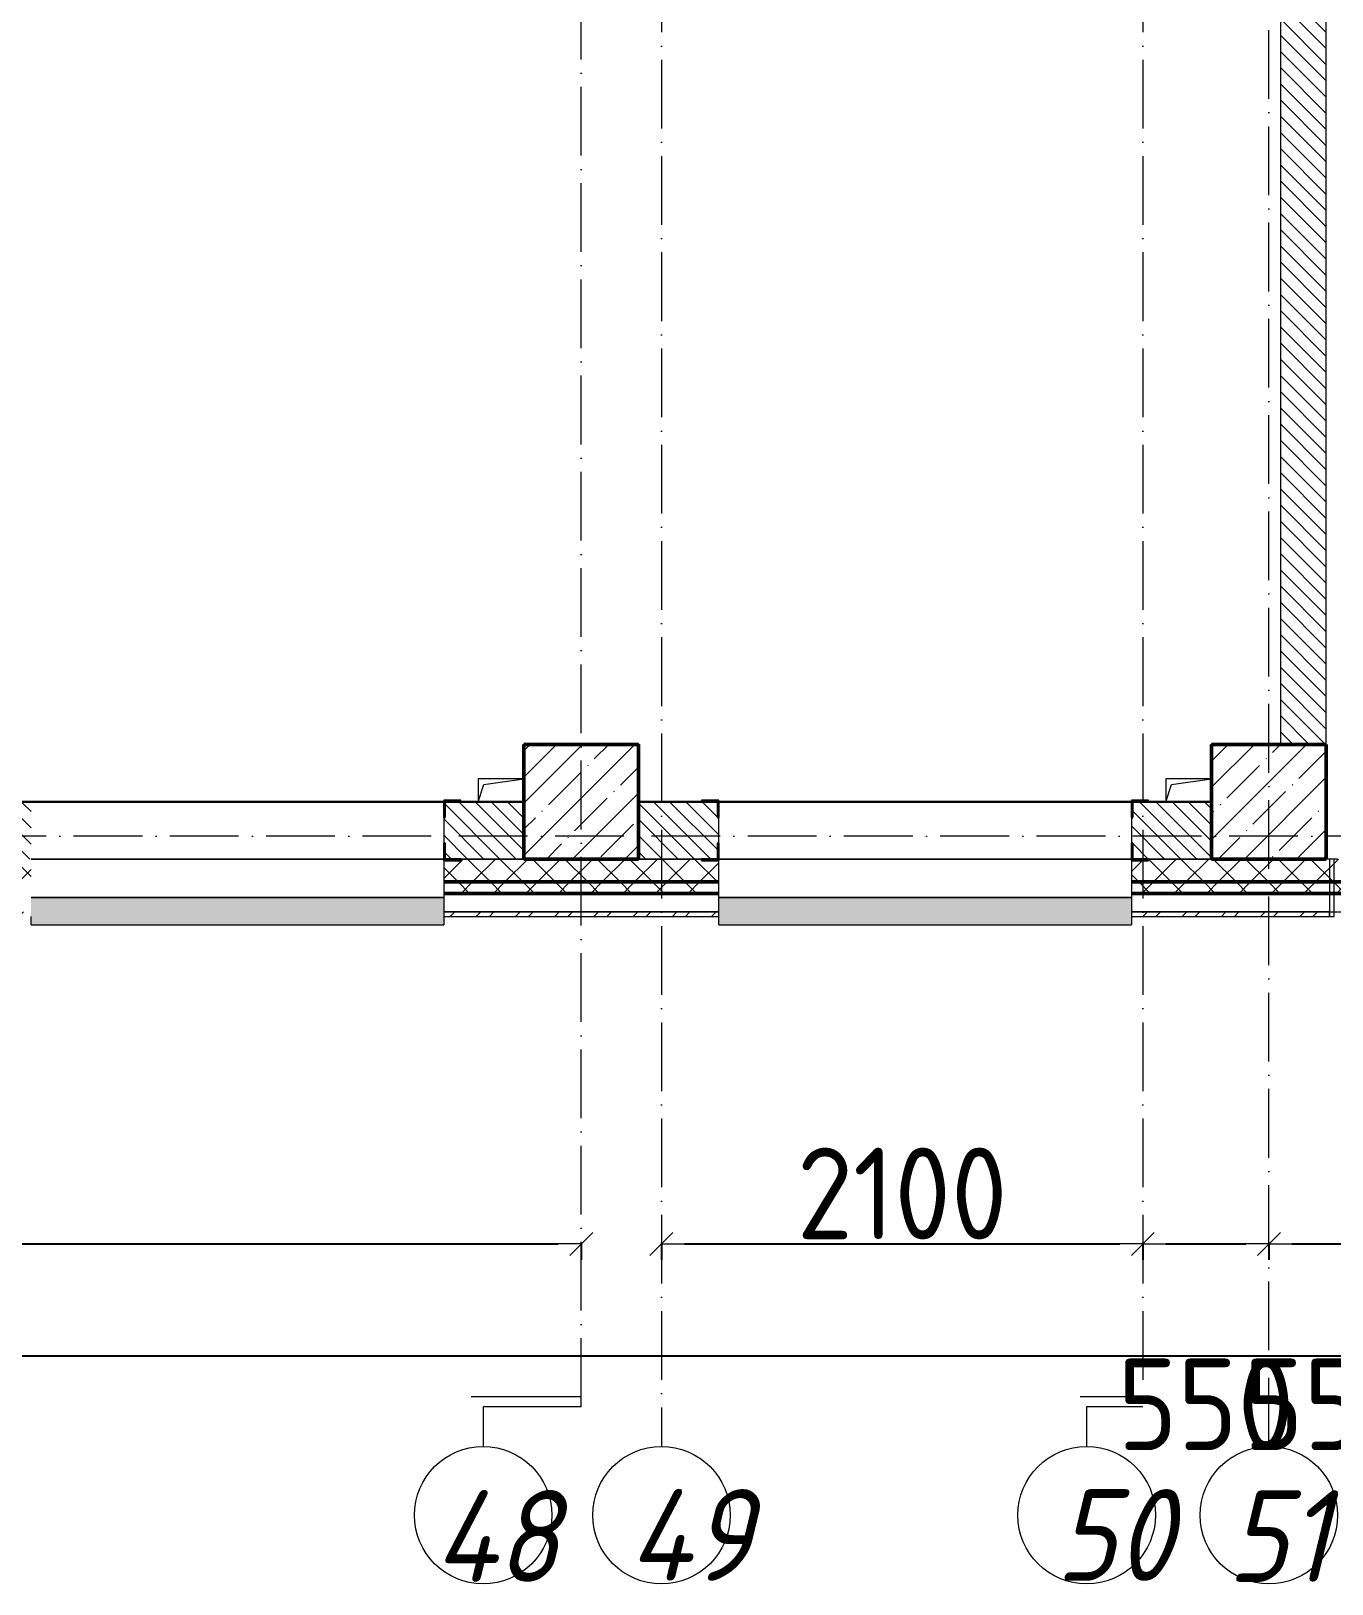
# Model space of a CAD drawing. Header units: millimetres. Extents: x -213536 to 1564669, y -45299 to 942238.
# Drawn here: x 615921 to 621596, y 281199 to 287976 of the extents above; entities that cross this region are included whole.
import ezdxf

# ---------------------------------------------------------------- set-up
doc = ezdxf.new("R2010")
doc.units = ezdxf.units.MM
doc.linetypes.add('50_200_ШТРИХ_1Т_ш5_п1_п1_', pattern=[700, 500, -100, 0, -100])
for name, color, linetype, lineweight in [('3) ЖБ 4м', 3, 'Continuous', 30), ('3.1) ЖБ окна 1.2 м', 102, 'Continuous', 30), ('A-____-____-DIMS', 7, 'Continuous', 9), ('A-GENM-____-MCUT', 7, 'Continuous', 25), ('A-GENM-____-OTLN', 7, 'Continuous', 9), ('A-GENM-____-OTLN-1', 7, 'Continuous', 25), ('A-GLAZ-____-OTLN', 7, 'Continuous', 9), ('A-WALL-____-MCUT-2', 7, 'Continuous', 50), ('A-WALL-____-MCUT-3', 7, 'Continuous', 9), ('A-WALL-____-OTLN', 7, 'Continuous', 9), ('A-WALL-____-PATT-1', 7, 'Continuous', 9), ('A-WALL-FNSH-MCUT-1', 7, 'Continuous', 9), ('S-COLS-____-MCUT', 7, 'Continuous', 50), ('S-COLS-____-OTLN', 7, 'Continuous', 9), ('S-GRID-____-IDEN', 7, 'Continuous', 9), ('S-GRID-____-OTLN', 7, 'Continuous', 9), ('S-GRID-____-OTLN-1', 7, '50_200_ШТРИХ_1Т_ш5_п1_п1_', 9)]:
    doc.layers.add(name, color=color, linetype=linetype, lineweight=lineweight)
doc.layers.add('A-GLAZ-____-OTLN-1', color=7, linetype='Continuous', lineweight=9, true_color=0xc0c0c0)
doc.styles.add('ISOCPEUR_I', font='isocpeui.ttf', dxfattribs={"width": 0.9, "height": 2.5})
doc.styles.add('СПДС', font='isocpeur.ttf', dxfattribs={"width": 0.9})
doc.dimstyles.new('Размера А3', dxfattribs={"dimtxt": 200, "dimasz": 100, "dimexe": 70, "dimexo": 100, "dimgap": 20, "dimtad": 1, "dimdec": 0, "dimrnd": 10, "dimzin": 0, "dimdsep": 46, "dimtxsty": 'СПДС', "dimblk": 'ARROWHEAD_6', "dimcen": 1, "dimclrd": 256, "dimclre": 256, "dimclrt": 256, "dimazin": 0, "dimtfac": 1, "dimtdec": 0, "dimtmove": 2, "dimatfit": 3, "dimfxl": 1, "dimtolj": 1, "dimtzin": 0, "dimarcsym": 0})
pattern_1 = [(135, (549721.475, 286281.11), (-35.35534, -35.35534), [])]
pattern_2 = [(45, (549721.47, 286281.11), (-70.71068, 70.71068), []), (135, (549721.47, 286281.11), (-70.71068, -70.71068), [])]

# ---------------------------------------------------------------- blocks, each defined once
blk = doc.blocks.new('BSC_Колонна _Прямоугольная - 500х500-V58-АР1_План отверстий 3 этажа в осях 1-64_А-ГГ')
at = {"layer": 'S-COLS-____-OTLN'}
h = blk.add_hatch(dxfattribs=at)
h.set_pattern_fill('FP_95', color=256, style=0, pattern_type=2)
h.set_pattern_definition([(45, (-71600, 1668.96), (-114.04925, 114.04925), []), (45, (-71485.95, 1668.96), (-114.04925, 114.04925), [201.613, -40.323, 3.353, -36.97])])
h.paths.add_polyline_path([(-250, -250), (250, -250), (250, 250), (-250, 250)], flags=0)
at = {"layer": 'S-COLS-____-MCUT'}
for p, q in [((250, 250), (-250, 250)), ((-250, 250), (-250, -250)), ((250, -250), (250, 250)), ((-250, -250), (250, -250))]:
    blk.add_line(p, q, dxfattribs=at)
blk = doc.blocks.new('BSC_Колонна _Прямоугольная - 500х500-V60-АР1_План отверстий 3 этажа в осях 1-64_А-ГГ')
at = {"layer": 'S-COLS-____-OTLN'}
h = blk.add_hatch(dxfattribs=at)
h.set_pattern_fill('FP_97', color=256, style=0, pattern_type=2)
h.set_pattern_definition([(45, (-68600, 1668.96), (-114.04925, 114.04925), []), (45, (-68485.95, 1668.96), (-114.04925, 114.04925), [201.613, -40.323, 3.353, -36.97])])
h.paths.add_polyline_path([(-250, -250), (250, -250), (250, 250), (-250, 250)], flags=0)
at = {"layer": 'S-COLS-____-MCUT'}
for p, q in [((250, 250), (-250, 250)), ((-250, 250), (-250, -250)), ((250, -250), (250, 250)), ((-250, -250), (250, -250))]:
    blk.add_line(p, q, dxfattribs=at)
blk = doc.blocks.new('Фахверк_СКБ_Уголок - 250_2700-27497298-АР1_План отверстий 3 этажа в осях 1-64_А-ГГ')
at = {"layer": 'A-GENM-____-MCUT'}
for p, q in [((200, 181), (125, 181)), ((125, 181), (125, 106)), ((131, 106), (131, 175)), ((131, 175), (200, 175)), ((200, 175), (200, 181)), ((125, 106), (131, 106)), ((131, -6), (125, -6)), ((125, -6), (125, -81)), ((131, -75), (131, -6)), ((125, -81), (200, -81)), ((200, -75), (131, -75)), ((200, -81), (200, -75))]:
    blk.add_line(p, q, dxfattribs=at)
blk = doc.blocks.new('AR_Отверстие прямоугольное _в плите_ - AR_Отверстие прямоугольное _в плите_-V177-АР1_План отверстий 3 этажа в осях 1-64_А-ГГ')
at = {"layer": 'A-GENM-____-OTLN'}
for p, q in [((100, 50), (-100, 50)), ((-100, 50), (-100, -50)), ((-100, -50), (-75, 25)), ((-75, 25), (100, 50))]:
    blk.add_line(p, q, dxfattribs=at)
blk = doc.blocks.new('Отлив_СКБ - Отлив витража_120_НВФ-31885687-АР1_План отверстий 3 этажа в осях 1-64_А-ГГ')
at = {"layer": 'A-GLAZ-____-OTLN-1'}
for points in [[(0, 0), (0, -2), (1800, -2), (1800, 0), (534.2, 0)], [(0, -2), (0, -120), (1800, -120), (1800, -2), (534.2, -2)]]:
    blk.add_hatch(color=256, dxfattribs=at).paths.add_polyline_path(points, flags=0)
at = {"layer": 'A-GLAZ-____-OTLN'}
for p, q in [((0, 0), (1800, 0)), ((1800, -2), (0, -2)), ((0, -120), (0, -83)), ((0, -120), (1800, -120)), ((1800, -83), (1800, -120))]:
    blk.add_line(p, q, dxfattribs=at)
blk = doc.blocks.new('Отлив_СКБ - Отлив витража_120_НВФ-V214-АР1_План отверстий 3 этажа в осях 1-64_А-ГГ')
at = {"layer": 'A-GLAZ-____-OTLN-1'}
for points in [[(0, -2), (1800, -2), (1800, 0), (0, 0)], [(730.8, -120), (1800, -120), (1800, -2), (0, -2), (0, -120)]]:
    blk.add_hatch(color=256, dxfattribs=at).paths.add_polyline_path(points, flags=0)
at = {"layer": 'A-GLAZ-____-OTLN'}
for p, q in [((0, 0), (1800, 0)), ((1800, -2), (0, -2)), ((1800, -63), (1800, -120)), ((0, -120), (0, -83)), ((0, -120), (1800, -120))]:
    blk.add_line(p, q, dxfattribs=at)
blk = doc.blocks.new('Стены 8 - Стены 4-31196234-АР1_План отверстий 3 этажа в осях 1-64_А-ГГ')
at = {"layer": 'A-WALL-____-MCUT-3'}
for p, q in [((-1798.5, 41030.2), (-1798.5, 41010.2)), ((-1548.5, 41030.2), (-1798.5, 41030.2)), ((-1798.5, 41010.2), (-1548.5, 41010.2)), ((-1548.5, 41010.2), (-1548.5, 41030.2))]:
    blk.add_line(p, q, dxfattribs=at)
blk = doc.blocks.new('Ось сетки - Круг_Ø6_00__ISO-2_5_0_9K_-25732049-АР1_План отверстий 3 этажа в осях 1-64_А-ГГ')
at = {"layer": 'S-GRID-____-IDEN'}
blk.add_circle((0, 0), 3, dxfattribs=at)
blk = doc.blocks.new('ARROWHEAD_6')
at = {"color": 0, "linetype": 'Continuous'}
for p, q in [((0, 0), (-1, 0)), ((-0.5, -0.5), (0.5, 0.5))]:
    blk.add_line(p, q, dxfattribs=at)
blk = doc.blocks.new('*D5426')
at = {"layer": 'A-____-____-DIMS', "lineweight": -2, "transparency": 16777216}
for p, q in [((612321.5, 282688.7), (612321.5, 282612.6)), ((618321.5, 282688.7), (618321.5, 282612.6)), ((612421.5, 282682.6), (618221.5, 282682.6))]:
    blk.add_line(p, q, dxfattribs=at)
at = {"layer": 'Defpoints', "color": 0, "lineweight": 50, "transparency": 16777216}
for p in [(612321.5, 282788.7), (618321.5, 282788.7), (618321.5, 282682.6)]:
    blk.add_point(p, dxfattribs=at)
at = {"layer": 'A-____-____-DIMS', "lineweight": -2, "transparency": 16777216, "xscale": 100, "yscale": 100, "zscale": 100, "rotation": 180}
blk.add_blockref('ARROWHEAD_6', (612321.5, 282682.6), dxfattribs=at)
at = {"layer": 'A-____-____-DIMS', "lineweight": -2, "transparency": 16777216, "xscale": 100, "yscale": 100, "zscale": 100}
blk.add_blockref('ARROWHEAD_6', (618321.5, 282682.6), dxfattribs=at)
at = {"layer": 'A-____-____-DIMS', "transparency": 16777216, "insert": (615321.5, 282902.6), "char_height": 400, "attachment_point": 5, "style": 'СПДС'}
blk.add_mtext('\\A1;6000', dxfattribs=at)
blk = doc.blocks.new('*D5427')
at = {"layer": 'A-____-____-DIMS', "lineweight": -2, "transparency": 16777216}
for p, q in [((618671.5, 282688.7), (618671.5, 282612.6)), ((620771.5, 282688.7), (620771.5, 282612.6)), ((618771.5, 282682.6), (620671.5, 282682.6))]:
    blk.add_line(p, q, dxfattribs=at)
at = {"layer": 'Defpoints', "color": 0, "lineweight": 50, "transparency": 16777216}
for p in [(618671.5, 282788.7), (620771.5, 282788.7), (620771.5, 282682.6)]:
    blk.add_point(p, dxfattribs=at)
at = {"layer": 'A-____-____-DIMS', "lineweight": -2, "transparency": 16777216, "xscale": 100, "yscale": 100, "zscale": 100, "rotation": 180}
blk.add_blockref('ARROWHEAD_6', (618671.5, 282682.6), dxfattribs=at)
at = {"layer": 'A-____-____-DIMS', "lineweight": -2, "transparency": 16777216, "xscale": 100, "yscale": 100, "zscale": 100}
blk.add_blockref('ARROWHEAD_6', (620771.5, 282682.6), dxfattribs=at)
at = {"layer": 'A-____-____-DIMS', "transparency": 16777216, "insert": (619721.5, 282902.6), "char_height": 400, "attachment_point": 5, "style": 'СПДС'}
blk.add_mtext('\\A1;2100', dxfattribs=at)
blk = doc.blocks.new('*D5428')
at = {"layer": 'A-____-____-DIMS', "lineweight": -2, "transparency": 16777216}
for p, q in [((620771.5, 282688.7), (620771.5, 282612.6)), ((621321.5, 282688.7), (621321.5, 282612.6)), ((620871.5, 282682.6), (621221.5, 282682.6))]:
    blk.add_line(p, q, dxfattribs=at)
at = {"layer": 'Defpoints', "color": 0, "lineweight": 50, "transparency": 16777216}
for p in [(620771.5, 282788.7), (621321.5, 282788.7), (621321.5, 282682.6)]:
    blk.add_point(p, dxfattribs=at)
at = {"layer": 'A-____-____-DIMS', "lineweight": -2, "transparency": 16777216, "xscale": 100, "yscale": 100, "zscale": 100, "rotation": 180}
blk.add_blockref('ARROWHEAD_6', (620771.5, 282682.6), dxfattribs=at)
at = {"layer": 'A-____-____-DIMS', "lineweight": -2, "transparency": 16777216, "xscale": 100, "yscale": 100, "zscale": 100}
blk.add_blockref('ARROWHEAD_6', (621321.5, 282682.6), dxfattribs=at)
at = {"layer": 'A-____-____-DIMS', "transparency": 16777216, "insert": (621046.5, 281982.6), "char_height": 400, "attachment_point": 5, "style": 'СПДС'}
blk.add_mtext('\\A1;550', dxfattribs=at)
blk = doc.blocks.new('*D5429')
at = {"layer": 'A-____-____-DIMS', "lineweight": -2, "transparency": 16777216}
for p, q in [((621321.5, 282688.7), (621321.5, 282612.6)), ((621871.5, 282688.7), (621871.5, 282612.6)), ((621421.5, 282682.6), (621771.5, 282682.6))]:
    blk.add_line(p, q, dxfattribs=at)
at = {"layer": 'Defpoints', "color": 0, "lineweight": 50, "transparency": 16777216}
for p in [(621321.5, 282788.7), (621871.5, 282788.7), (621871.5, 282682.6)]:
    blk.add_point(p, dxfattribs=at)
at = {"layer": 'A-____-____-DIMS', "lineweight": -2, "transparency": 16777216, "xscale": 100, "yscale": 100, "zscale": 100, "rotation": 180}
blk.add_blockref('ARROWHEAD_6', (621321.5, 282682.6), dxfattribs=at)
at = {"layer": 'A-____-____-DIMS', "lineweight": -2, "transparency": 16777216, "xscale": 100, "yscale": 100, "zscale": 100}
blk.add_blockref('ARROWHEAD_6', (621871.5, 282682.6), dxfattribs=at)
at = {"layer": 'A-____-____-DIMS', "transparency": 16777216, "insert": (621596.5, 281982.6), "char_height": 400, "attachment_point": 5, "style": 'СПДС'}
blk.add_mtext('\\A1;550', dxfattribs=at)
blk = doc.blocks.new('*D5437')
at = {"layer": 'A-____-____-DIMS', "lineweight": -2, "transparency": 16777216}
for p, q in [((547371.5, 282200.4), (547371.5, 282124.4)), ((547471.5, 282194.4), (650771.5, 282194.4)), ((650871.5, 282200.4), (650871.5, 282124.4))]:
    blk.add_line(p, q, dxfattribs=at)
at = {"layer": 'Defpoints', "color": 0, "lineweight": 50, "transparency": 16777216}
for p in [(547371.5, 282300.4), (650871.5, 282300.4), (650871.5, 282194.4)]:
    blk.add_point(p, dxfattribs=at)
at = {"layer": 'A-____-____-DIMS', "lineweight": -2, "transparency": 16777216, "xscale": 100, "yscale": 100, "zscale": 100, "rotation": 180}
blk.add_blockref('ARROWHEAD_6', (547371.5, 282194.4), dxfattribs=at)
at = {"layer": 'A-____-____-DIMS', "lineweight": -2, "transparency": 16777216, "xscale": 100, "yscale": 100, "zscale": 100}
blk.add_blockref('ARROWHEAD_6', (650871.5, 282194.4), dxfattribs=at)
at = {"layer": 'A-____-____-DIMS', "transparency": 16777216, "insert": (599121.5, 282414.4), "char_height": 400, "attachment_point": 5, "style": 'СПДС'}
blk.add_mtext('\\A1;103500', dxfattribs=at)

msp = doc.modelspace()

# ---------------------------------------------------------------- hatches: boundary and pattern name
at = {"layer": 'A-WALL-____-PATT-1'}
h = msp.add_hatch(dxfattribs=at)
h.set_pattern_fill('FP_6', color=256, style=0, pattern_type=2)
h.set_pattern_definition(pattern_1)
h.paths.add_polyline_path([(621571.5, 284862.2), (621571.5, 291862.2), (621371.5, 291862.2), (621371.5, 284862.2)], flags=0)
h = msp.add_hatch(dxfattribs=at)
h.set_pattern_fill('FP_6', color=256, style=0, pattern_type=2)
h.set_pattern_definition(pattern_1)
h.paths.add_polyline_path([(617755.2, 284362.2), (618071.5, 284362.2), (618071.5, 284612.2), (617727.5, 284612.2), (617727.5, 284543.2), (617721.5, 284543.2), (617721.5, 284431.2), (617727.5, 284431.2), (617727.5, 284362.2)], flags=0)
h.paths.add_polyline_path([(615921.5, 284362.2), (615921.5, 284612.2), (614727.5, 284612.2), (614727.5, 284543.2), (614721.5, 284543.2), (614721.5, 284431.2), (614727.5, 284431.2), (614727.5, 284362.2), (614977.5, 284362.2)], flags=0)
h.paths.add_polyline_path([(612846.5, 284362.2), (612915.5, 284362.2), (612915.5, 284431.2), (612921.5, 284431.2), (612921.5, 284543.2), (612915.5, 284543.2), (612915.5, 284612.2), (612571.5, 284612.2), (612571.5, 284362.2)], flags=0)
h = msp.add_hatch(dxfattribs=at)
h.set_pattern_fill('FP_6', color=256, style=0, pattern_type=2)
h.set_pattern_definition(pattern_1)
h.paths.add_polyline_path([(620727.5, 284362.2), (621071.5, 284362.2), (621071.5, 284612.2), (620727.5, 284612.2), (620727.5, 284543.2), (620721.5, 284543.2), (620721.5, 284431.2), (620727.5, 284431.2), (620727.5, 284366.4)], flags=0)
h.paths.add_polyline_path([(618638.9, 284362.2), (618915.5, 284362.2), (618915.5, 284431.2), (618921.5, 284431.2), (618921.5, 284543.2), (618915.5, 284543.2), (618915.5, 284612.2), (618571.5, 284612.2), (618571.5, 284362.2)], flags=0)
h = msp.add_hatch(dxfattribs=at)
h.set_pattern_fill('FP_1', color=256, style=0, pattern_type=2)
h.set_pattern_definition(pattern_2)
h.paths.add_polyline_path([(650471.5, 284262.2), (650971.5, 284262.2), (650971.5, 284362.2), (641946.5, 284362.2), (641946.5, 284356.2), (641871.5, 284356.2), (641871.5, 284262.2), (650453.3, 284262.2)], flags=0)
h.paths.add_polyline_path([(638964.7, 284262.2), (640071.5, 284262.2), (640071.5, 284356.2), (639996.5, 284356.2), (639996.5, 284362.2), (632121.5, 284362.2), (632121.5, 284262.2), (638721.5, 284262.2)], flags=0)
h.paths.add_polyline_path([(631121.5, 284262.2), (631121.5, 284362.2), (629996.5, 284362.2), (629996.5, 284356.2), (629921.5, 284356.2), (629921.5, 284262.2), (631011.2, 284262.2)], flags=0)
h.paths.add_polyline_path([(628121.5, 284262.2), (628121.5, 284356.2), (628046.5, 284356.2), (628046.5, 284362.2), (626996.5, 284362.2), (626996.5, 284356.2), (626921.5, 284356.2), (626921.5, 284262.2), (627476.2, 284262.2)], flags=0)
h.paths.add_polyline_path([(625121.5, 284262.2), (625121.5, 284362.2), (623996.5, 284362.2), (623996.5, 284356.2), (623921.5, 284356.2), (623921.5, 284262.2), (623996.5, 284262.2)], flags=0)
h.paths.add_polyline_path([(620721.5, 284262.2), (622121.5, 284262.2), (622121.5, 284362.2), (620796.5, 284362.2), (620796.5, 284356.2), (620721.5, 284356.2)], flags=0)
h.paths.add_polyline_path([(618638.9, 284262.2), (618921.5, 284262.2), (618921.5, 284356.2), (618846.5, 284356.2), (618846.5, 284362.2), (617796.5, 284362.2), (617796.5, 284356.2), (617721.5, 284356.2), (617721.5, 284262.2), (617755.2, 284262.2)], flags=0)
h.paths.add_polyline_path([(615921.5, 284262.2), (615921.5, 284362.2), (614796.5, 284362.2), (614796.5, 284356.2), (614721.5, 284356.2), (614721.5, 284262.2), (614796.5, 284262.2)], flags=0)
h.paths.add_polyline_path([(612571.5, 284262.2), (612921.5, 284262.2), (612921.5, 284356.2), (612846.5, 284356.2), (612846.5, 284362.2), (611796.5, 284362.2), (611796.5, 284356.2), (611721.5, 284356.2), (611721.5, 284262.2), (612452.8, 284262.2)], flags=0)
h.paths.add_polyline_path([(609921.5, 284262.2), (609921.5, 284356.2), (609846.5, 284356.2), (609846.5, 284362.2), (608796.5, 284362.2), (608796.5, 284356.2), (608721.5, 284356.2), (608721.5, 284262.2), (609801.6, 284262.2)], flags=0)
h.paths.add_polyline_path([(606921.5, 284262.2), (606921.5, 284356.2), (606846.5, 284356.2), (606846.5, 284362.2), (605796.5, 284362.2), (605796.5, 284356.2), (605721.5, 284356.2), (605721.5, 284262.2), (606266.7, 284262.2)], flags=0)
h.paths.add_polyline_path([(602731.7, 284262.2), (603921.5, 284262.2), (603921.5, 284356.2), (603846.5, 284356.2), (603846.5, 284362.2), (602796.5, 284362.2), (602796.5, 284356.2), (602721.5, 284356.2), (602721.5, 284262.2), (602727.5, 284262.2)], flags=0)
h.paths.add_polyline_path([(599721.5, 284262.2), (600921.5, 284262.2), (600921.5, 284356.2), (600846.5, 284356.2), (600846.5, 284362.2), (599796.5, 284362.2), (599796.5, 284356.2), (599721.5, 284356.2)], flags=0)
h.paths.add_polyline_path([(594778.1, 284262.2), (594921.5, 284262.2), (594921.5, 284356.2), (594846.5, 284356.2), (594846.5, 284362.2), (593796.5, 284362.2), (593796.5, 284356.2), (593721.5, 284356.2), (593721.5, 284262.2), (594571.5, 284262.2)], flags=0)
h.paths.add_polyline_path([(591921.5, 284262.2), (591921.5, 284356.2), (591846.5, 284356.2), (591846.5, 284362.2), (590796.5, 284362.2), (590796.5, 284356.2), (590721.5, 284356.2), (590721.5, 284262.2), (591915.5, 284262.2)], flags=0)
h.paths.add_polyline_path([(588592, 284262.2), (588921.5, 284262.2), (588921.5, 284356.2), (588846.5, 284356.8), (588846.5, 284362.2), (587521.5, 284362.2), (587521.5, 284262.2)], flags=0)
h.paths.add_polyline_path([(585057.1, 284262.2), (585721.5, 284262.2), (585721.5, 284356.2), (585646.5, 284356.2), (585646.5, 284362.2), (584521.5, 284362.2), (584521.5, 284262.2)], flags=0)
h.paths.add_polyline_path([(582721.5, 284262.2), (582721.5, 284356.2), (582646.5, 284356.2), (582646.5, 284362.2), (581596.5, 284362.2), (581596.5, 284356.2), (581521.5, 284356.2), (581522.2, 284262.2), (582715.5, 284262.2)], flags=0)
h.paths.add_polyline_path([(579721.5, 284262.2), (579721.5, 284356.2), (579646.5, 284356.2), (579646.5, 284362.2), (578521.5, 284362.2), (578521.5, 284262.2), (578871, 284262.2)], flags=0)
h.paths.add_polyline_path([(576721.5, 284262.2), (576721.5, 284356.2), (576646.5, 284356.2), (576646.5, 284362.2), (575521.5, 284362.2), (575521.5, 284262.2), (576219.8, 284262.2)], flags=0)
h.paths.add_polyline_path([(573721.5, 284262.2), (573721.5, 284356.2), (573646.5, 284356.2), (573646.5, 284362.2), (572596.5, 284362.2), (572596.5, 284356.2), (572521.5, 284356.2), (572521.5, 284262.2), (572684.8, 284262.2)], flags=0)
h.paths.add_polyline_path([(563847.5, 284262.2), (564721.5, 284262.2), (564721.5, 284356.2), (564646.5, 284356.2), (564646.5, 284362.2), (563596.5, 284362.2), (563596.5, 284356.2), (563521.5, 284356.2), (563521.5, 284262.2)], flags=0)
h.paths.add_polyline_path([(562080, 284262.2), (562521.5, 284262.2), (562521.5, 284356.2), (562446.5, 284356.2), (562446.5, 284362.2), (557196.5, 284362.2), (557196.5, 284356.2), (557121.5, 284356.2), (557121.5, 284262.2), (560621.5, 284262.2)], flags=0)
h.paths.add_polyline_path([(555010.2, 284262.2), (556121.5, 284262.2), (556121.5, 284356.2), (556046.5, 284356.2), (556046.5, 284362.2), (547271.5, 284362.2), (547271.5, 284262.2), (553242.7, 284262.2)], flags=0)
h = msp.add_hatch(dxfattribs=at)
h.set_pattern_fill('FP_1', color=256, style=0, pattern_type=2)
h.set_pattern_definition(pattern_2)
h.paths.add_polyline_path([(650971.5, 284212.2), (651071.5, 284212.2), (651071.5, 284262.2), (641871.5, 284262.2), (641871.5, 284212.2), (650453.3, 284212.2)], flags=0)
h.paths.add_polyline_path([(638964.7, 284212.2), (640071.5, 284212.2), (640071.5, 284262.2), (632121.5, 284262.2), (632121.5, 284212.2), (638081, 284212.2)], flags=0)
h.paths.add_polyline_path([(631011.2, 284212.2), (631121.5, 284212.2), (631121.5, 284262.2), (629921.5, 284262.2), (629921.5, 284212.2), (630127.4, 284212.2)], flags=0)
h.paths.add_polyline_path([(626921.5, 284212.2), (628121.5, 284212.2), (628121.5, 284262.2), (626921.5, 284262.2)], flags=0)
h.paths.add_polyline_path([(623941.3, 284212.2), (625121.5, 284212.2), (625121.5, 284262.2), (623921.5, 284262.2), (623921.5, 284212.2)], flags=0)
h.paths.add_polyline_path([(622121.5, 284212.2), (622121.5, 284262.2), (620721.5, 284262.2), (620721.5, 284212.2), (621290.1, 284212.2)], flags=0)
h.paths.add_polyline_path([(618921.5, 284212.2), (618921.5, 284262.2), (617721.5, 284262.2), (617721.5, 284212.2), (618638.9, 284212.2)], flags=0)
h.paths.add_polyline_path([(615921.5, 284212.2), (615921.5, 284262.2), (614721.5, 284262.2), (614721.5, 284212.2)], flags=0)
h.paths.add_polyline_path([(612921.5, 284212.2), (612921.5, 284262.2), (611721.5, 284262.2), (611721.5, 284212.2), (612452.8, 284212.2)], flags=0)
h.paths.add_polyline_path([(608721.5, 284212.2), (609921.5, 284212.2), (609921.5, 284262.2), (608721.5, 284262.2)], flags=0)
h.paths.add_polyline_path([(605721.5, 284212.2), (606921.5, 284212.2), (606921.5, 284262.2), (605721.5, 284262.2)], flags=0)
h.paths.add_polyline_path([(602731.7, 284212.2), (603921.5, 284212.2), (603921.5, 284262.2), (602721.5, 284262.2), (602721.5, 284212.2)], flags=0)
h.paths.add_polyline_path([(600921.5, 284212.2), (600921.5, 284262.2), (599721.5, 284262.2), (599721.5, 284212.2), (600080.5, 284212.2)], flags=0)
h.paths.add_polyline_path([(594778.1, 284212.2), (594921.5, 284212.2), (594921.5, 284262.2), (593721.5, 284262.2), (593721.5, 284212.2), (593894.4, 284212.2)], flags=0)
h.paths.add_polyline_path([(591921.5, 284212.2), (591921.5, 284262.2), (590721.5, 284262.2), (590721.5, 284212.2), (591243.2, 284212.2)], flags=0)
h.paths.add_polyline_path([(588592, 284212.2), (588921.5, 284212.2), (588921.5, 284262.2), (587521.5, 284262.2), (587521.5, 284212.2)], flags=0)
h.paths.add_polyline_path([(585721.5, 284212.2), (585721.5, 284262.2), (584521.5, 284262.2), (584521.5, 284212.2), (585057.1, 284212.2)], flags=0)
h.paths.add_polyline_path([(582721.5, 284212.2), (582721.5, 284262.2), (581521.5, 284262.2), (581522.2, 284212.2)], flags=0)
h.paths.add_polyline_path([(579721.5, 284212.2), (579721.5, 284262.2), (578521.5, 284262.2), (578521.5, 284212.2), (578871, 284212.2)], flags=0)
h.paths.add_polyline_path([(576721.5, 284212.2), (576721.5, 284262.2), (575521.5, 284262.2), (575521.5, 284212.2), (576219.8, 284212.2)], flags=0)
h.paths.add_polyline_path([(572684.8, 284212.2), (573721.5, 284212.2), (573721.5, 284262.2), (572521.5, 284262.2), (572521.5, 284212.2)], flags=0)
h.paths.add_polyline_path([(563521.5, 284212.2), (564721.5, 284212.2), (564721.5, 284262.2), (563521.5, 284262.2)], flags=0)
h.paths.add_polyline_path([(562521.5, 284212.2), (562521.5, 284262.2), (557121.5, 284262.2), (557121.5, 284212.2), (562080, 284212.2)], flags=0)
h.paths.add_polyline_path([(555893.9, 284212.2), (556121.5, 284212.2), (556121.5, 284262.2), (547171.5, 284262.2), (547171.5, 284212.2), (555010.2, 284212.2)], flags=0)
h = msp.add_hatch(dxfattribs=at)
h.set_pattern_fill('FP_3', color=256, style=0, pattern_type=2)
h.set_pattern_definition([(45, (549721.47, 286281.11), (-85.53659, 85.53659), []), (45, (549778.5, 286281.11), (-85.53659, 85.53659), [])])
h.paths.add_polyline_path([(621290.1, 284112.2), (621586.5, 284112.2), (621586.5, 284132.2), (620722.5, 284132.2), (620722.5, 284112.2)], flags=0)
h.paths.add_polyline_path([(618921.5, 284112.2), (618921.5, 284132.2), (617721.5, 284132.2), (617721.5, 284112.2), (618638.9, 284112.2)], flags=0)
h.paths.add_polyline_path([(615921.5, 284112.2), (615921.5, 284132.2), (614721.5, 284132.2), (614721.5, 284112.2)], flags=0)
h.paths.add_polyline_path([(612452.8, 284112.2), (612921.5, 284112.2), (612921.5, 284132.2), (611722.5, 284132.2), (611722.5, 284112.2)], flags=0)
h.paths.add_polyline_path([(608721.5, 284112.2), (609921.5, 284112.2), (609921.5, 284132.2), (608721.5, 284132.2)], flags=0)
h.paths.add_polyline_path([(606266.7, 284112.2), (606921.5, 284112.2), (606921.5, 284132.2), (605722.5, 284132.2), (605722.5, 284112.2)], flags=0)
h.paths.add_polyline_path([(603921.5, 284112.2), (603921.5, 284132.2), (602721.5, 284132.2), (602721.5, 284112.2), (603615.5, 284112.2)], flags=0)
h.paths.add_polyline_path([(600921.5, 284112.2), (600921.5, 284132.2), (599721.5, 284132.2), (599721.5, 284112.2), (600080.5, 284112.2)], flags=0)
h.paths.add_polyline_path([(594778.1, 284112.2), (594921.5, 284112.2), (594921.5, 284132.2), (593721.5, 284132.2), (593721.5, 284112.2), (593894.4, 284112.2)], flags=0)
h.paths.add_polyline_path([(590721.5, 284112.2), (591921.5, 284112.2), (591921.5, 284132.2), (590721.5, 284132.2)], flags=0)
h.paths.add_polyline_path([(588056.5, 284112.2), (588921.5, 284112.2), (588921.5, 284132.2), (588056.5, 284132.2)], flags=0)

# ---------------------------------------------------------------- linework, layer by layer
at = {"layer": '3) ЖБ 4м'}
for points in [[(618071.5, 284612.2), (618071.5, 284862.2), (618571.5, 284862.2), (618571.5, 284612.2)], [(621071.5, 284612.2), (621071.5, 284862.2), (621371.5, 284862.2)]]:
    msp.add_lwpolyline(points, dxfattribs=at)
at = {"layer": '3.1) ЖБ окна 1.2 м'}
for points in [[(612571.5, 284612.2), (618071.5, 284612.2)], [(618571.5, 284612.2), (618921.5, 284612.2), (621071.5, 284612.2)]]:
    msp.add_lwpolyline(points, dxfattribs=at)
at = {"layer": 'A-WALL-____-MCUT-2'}
for p, q in [((617721.5, 284262.2), (618921.5, 284262.2)), ((620721.5, 284262.2), (622121.5, 284262.2)), ((617721.5, 284212.2), (618921.5, 284212.2)), ((620721.5, 284212.2), (622121.5, 284212.2))]:
    msp.add_line(p, q, dxfattribs=at)
at = {"layer": 'A-WALL-____-MCUT-3'}
for p, q in [((621371.5, 291862.2), (621371.5, 284862.2)), ((621571.5, 284862.2), (621571.5, 291862.2)), ((618071.5, 284612.2), (617796.5, 284612.2)), ((618846.5, 284612.2), (618571.5, 284612.2)), ((621071.5, 284612.2), (620796.5, 284612.2)), ((617721.5, 284543.2), (617721.5, 284431.2)), ((618921.5, 284431.2), (618921.5, 284543.2)), ((620721.5, 284543.2), (620721.5, 284431.2)), ((617721.5, 284356.2), (617721.5, 284132.2)), ((618071.5, 284362.2), (617796.5, 284362.2)), ((617796.5, 284362.2), (618071.5, 284362.2)), ((618846.5, 284362.2), (618571.5, 284362.2)), ((618571.5, 284362.2), (618846.5, 284362.2)), ((618921.5, 284132.2), (618921.5, 284356.2)), ((620721.5, 284356.2), (620721.5, 284132.2)), ((621071.5, 284362.2), (620796.5, 284362.2)), ((620796.5, 284362.2), (621071.5, 284362.2)), ((621621.5, 284362.2), (621571.5, 284362.2)), ((617721.5, 284132.2), (618921.5, 284132.2)), ((620721.5, 284132.2), (622121.5, 284132.2))]:
    msp.add_line(p, q, dxfattribs=at)
at = {"layer": 'A-WALL-____-OTLN'}
for p, q in [((615921.5, 284612.2), (617721.5, 284612.2)), ((618921.5, 284612.2), (620721.5, 284612.2)), ((615921.5, 284362.2), (617721.5, 284362.2)), ((617721.5, 284362.2), (615921.5, 284362.2)), ((618921.5, 284362.2), (620721.5, 284362.2)), ((620721.5, 284362.2), (618921.5, 284362.2))]:
    msp.add_line(p, q, dxfattribs=at)
at = {"layer": 'A-WALL-FNSH-MCUT-1'}
for p, q in [((618921.5, 284132.2), (617721.5, 284132.2)), ((617721.5, 284132.2), (617721.5, 284112.2)), ((617721.5, 284112.2), (618921.5, 284112.2)), ((618921.5, 284112.2), (618921.5, 284132.2)), ((621586.5, 284132.2), (620722.5, 284132.2)), ((620722.5, 284132.2), (620722.5, 284112.2)), ((620722.5, 284112.2), (621586.5, 284112.2)), ((621586.5, 284112.2), (621586.5, 284132.2))]:
    msp.add_line(p, q, dxfattribs=at)
at = {"layer": 'S-GRID-____-OTLN'}
for p, q in [((618321.5, 282015.3), (617841.4, 282015.3)), ((620771.5, 282015.3), (620498.2, 282015.3)), ((617893.8, 281971.1), (617893.8, 281798.5)), ((618321.5, 281971.1), (617893.8, 281971.1)), ((620526.4, 281971.1), (620526.4, 281798.5)), ((620771.5, 281971.1), (620526.4, 281971.1))]:
    msp.add_line(p, q, dxfattribs=at)
at = {"layer": 'S-GRID-____-OTLN-1', "color": 251, "ltscale": 0.6, "true_color": 0x636466}
for p, q in [((618671.5, 336162.1), (618671.5, 281798.5)), ((620771.5, 336162.1), (620771.5, 281971.1)), ((618321.5, 281971.1), (618321.5, 296431.7)), ((621321.5, 281798.5), (621321.5, 296431.7)), ((653795.9, 284462.2), (545052.7, 284462.2))]:
    msp.add_line(p, q, dxfattribs=at)

# ---------------------------------------------------------------- block references
at = {"layer": 'A-GENM-____-OTLN'}
for p in [(617971.5, 284662.2), (620971.5, 284662.2)]:
    msp.add_blockref('AR_Отверстие прямоугольное _в плите_ - AR_Отверстие прямоугольное _в плите_-V177-АР1_План отверстий 3 этажа в осях 1-64_А-ГГ', p, dxfattribs=at)
at = {"layer": 'A-GENM-____-OTLN-1'}
for p in [(617596.5, 284437.2), (620596.5, 284437.2)]:
    msp.add_blockref('Фахверк_СКБ_Уголок - 250_2700-27497298-АР1_План отверстий 3 этажа в осях 1-64_А-ГГ', p, dxfattribs=at)
at = {"layer": 'A-GENM-____-OTLN-1', "rotation": 180}
msp.add_blockref('Фахверк_СКБ_Уголок - 250_2700-27497298-АР1_План отверстий 3 этажа в осях 1-64_А-ГГ', (619046.5, 284537.2), dxfattribs=at)
at = {"layer": 'A-GLAZ-____-OTLN'}
for name, p in [('Отлив_СКБ - Отлив витража_120_НВФ-31885687-АР1_План отверстий 3 этажа в осях 1-64_А-ГГ', (615921.5, 284195.2)), ('Отлив_СКБ - Отлив витража_120_НВФ-V214-АР1_План отверстий 3 этажа в осях 1-64_А-ГГ', (618921.5, 284195.2))]:
    msp.add_blockref(name, p, dxfattribs=at)
at = {"layer": 'A-WALL-____-OTLN', "rotation": 89.9999999999999}
msp.add_blockref('Стены 8 - Стены 4-31196234-АР1_План отверстий 3 этажа в осях 1-64_А-ГГ', (662616.7, 285910.7), dxfattribs=at)
at = {"layer": 'S-COLS-____-OTLN'}
for name, p in [('BSC_Колонна _Прямоугольная - 500х500-V60-АР1_План отверстий 3 этажа в осях 1-64_А-ГГ', (618321.5, 284612.2)), ('BSC_Колонна _Прямоугольная - 500х500-V58-АР1_План отверстий 3 этажа в осях 1-64_А-ГГ', (621321.5, 284612.2))]:
    msp.add_blockref(name, p, dxfattribs=at)
at = {"layer": 'S-GRID-____-IDEN', "xscale": 99.99999999999993, "yscale": 99.99999999999993, "zscale": 99.99999999999993}
for p in [(617893.8, 281498.5), (621321.5, 281498.5)]:
    msp.add_blockref('Ось сетки - Круг_Ø6_00__ISO-2_5_0_9K_-25732049-АР1_План отверстий 3 этажа в осях 1-64_А-ГГ', p, dxfattribs=at)
at = {"layer": 'S-GRID-____-IDEN', "xscale": 99.99999999999993, "yscale": 99.99999999999993, "zscale": 99.99999999999993, "rotation": 180}
for p in [(618671.5, 281498.5), (620526.4, 281498.5)]:
    msp.add_blockref('Ось сетки - Круг_Ø6_00__ISO-2_5_0_9K_-25732049-АР1_План отверстий 3 этажа в осях 1-64_А-ГГ', p, dxfattribs=at)

# ---------------------------------------------------------------- texts
at = {"layer": 'S-GRID-____-IDEN', "char_height": 400, "attachment_point": 1, "style": 'ISOCPEUR_I'}
for s, insert, width in [('48', (617679.8, 281607.3), 425.696), ('49', (618528.1, 281612.4), 425.696), ('50', (620392, 281612.4), 404.05), ('51', (621140.4, 281607.3), 346.329)]:
    msp.add_mtext(s, dxfattribs=dict(at, insert=insert, width=width))

# ---------------------------------------------------------------- dimensions: what is measured, and where the dimension line sits
at = {"layer": 'A-____-____-DIMS'}
for base, p1, p2, picture, middle in [((618321.5, 282682.6), (612321.5, 282788.7), (618321.5, 282788.7), '*D5426', (615321.5, 282902.6)), ((620771.5, 282682.6), (618671.5, 282788.7), (620771.5, 282788.7), '*D5427', (619721.5, 282902.6)), ((621321.5, 282682.6), (620771.5, 282788.7), (621321.5, 282788.7), '*D5428', (621046.5, 281982.6)), ((621871.5, 282682.6), (621321.5, 282788.7), (621871.5, 282788.7), '*D5429', (621596.5, 281982.6)), ((650871.5, 282194.4), (547371.5, 282300.4), (650871.5, 282300.4), '*D5437', (599121.5, 282414.4))]:
    dim = msp.add_linear_dim(base=base, p1=p1, p2=p2, dimstyle='Размера А3', override={"dimtxt": 400}, dxfattribs=at)
    dim.commit()
    dim.dimension.update_dxf_attribs({"geometry": picture, "text_midpoint": middle})

doc.saveas('drawing.dxf')
